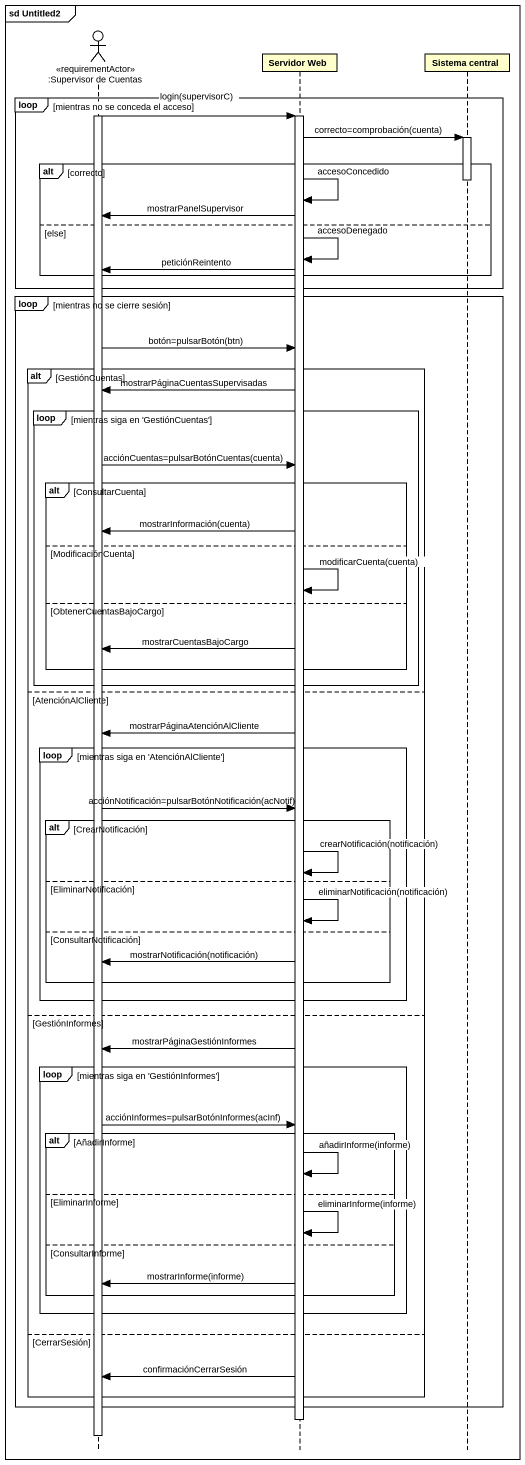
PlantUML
@startuml
mainframe sd Untitled2
hide footbox
actor ":Supervisor de Cuentas" as Supervisor_de_Cuentas <<requirementActor>>
participant "Servidor Web" as Servidor_Web
participant "Sistema central" as Sistema_central

loop mientras no se conceda el acceso
  activate Supervisor_de_Cuentas
  Supervisor_de_Cuentas -> Servidor_Web : login(supervisorC)
  activate Servidor_Web
  Servidor_Web -> Sistema_central : correcto=comprobación(cuenta)
  activate Sistema_central
  alt correcto
    deactivate Sistema_central
    Servidor_Web -> Servidor_Web : accesoConcedido
    Servidor_Web -> Supervisor_de_Cuentas : mostrarPanelSupervisor
  else else
    Servidor_Web -> Servidor_Web : accesoDenegado
    Servidor_Web -> Supervisor_de_Cuentas : peticiónReintento
  end
end
loop mientras no se cierre sesión
  Supervisor_de_Cuentas -> Servidor_Web : botón=pulsarBotón(btn)
  alt GestiónCuentas
    Servidor_Web -> Supervisor_de_Cuentas : mostrarPáginaCuentasSupervisadas
    loop mientras siga en 'GestiónCuentas'
      Supervisor_de_Cuentas -> Servidor_Web : acciónCuentas=pulsarBotónCuentas(cuenta)
      alt ConsultarCuenta
        Servidor_Web -> Supervisor_de_Cuentas : mostrarInformación(cuenta)
      else ModificaciónCuenta
        Servidor_Web -> Servidor_Web : modificarCuenta(cuenta)
      else ObtenerCuentasBajoCargo
        Servidor_Web -> Supervisor_de_Cuentas : mostrarCuentasBajoCargo
      end
    end
  else AtenciónAlCliente
    Servidor_Web -> Supervisor_de_Cuentas : mostrarPáginaAtenciónAlCliente
    loop mientras siga en 'AtenciónAlCliente'
      Supervisor_de_Cuentas -> Servidor_Web : acciónNotificación=pulsarBotónNotificación(acNotif)
      alt CrearNotificación
        Servidor_Web -> Servidor_Web : crearNotificación(notificación)
      else EliminarNotificación
        Servidor_Web -> Servidor_Web : eliminarNotificación(notificación)
      else ConsultarNotificación
        Servidor_Web -> Supervisor_de_Cuentas : mostrarNotificación(notificación)
      end
    end
  else GestiónInformes
    Servidor_Web -> Supervisor_de_Cuentas : mostrarPáginaGestiónInformes
    loop mientras siga en 'GestiónInformes'
      Supervisor_de_Cuentas -> Servidor_Web : acciónInformes=pulsarBotónInformes(acInf)
      alt AñadirInforme
        Servidor_Web -> Servidor_Web : añadirInforme(informe)
      else EliminarInforme
        Servidor_Web -> Servidor_Web : eliminarInforme(informe)
      else ConsultarInforme
        Servidor_Web -> Supervisor_de_Cuentas : mostrarInforme(informe)
      end
    end
  else CerrarSesión
    Servidor_Web -> Supervisor_de_Cuentas : confirmaciónCerrarSesión
  end
end
deactivate Servidor_Web
deactivate Supervisor_de_Cuentas
@enduml
